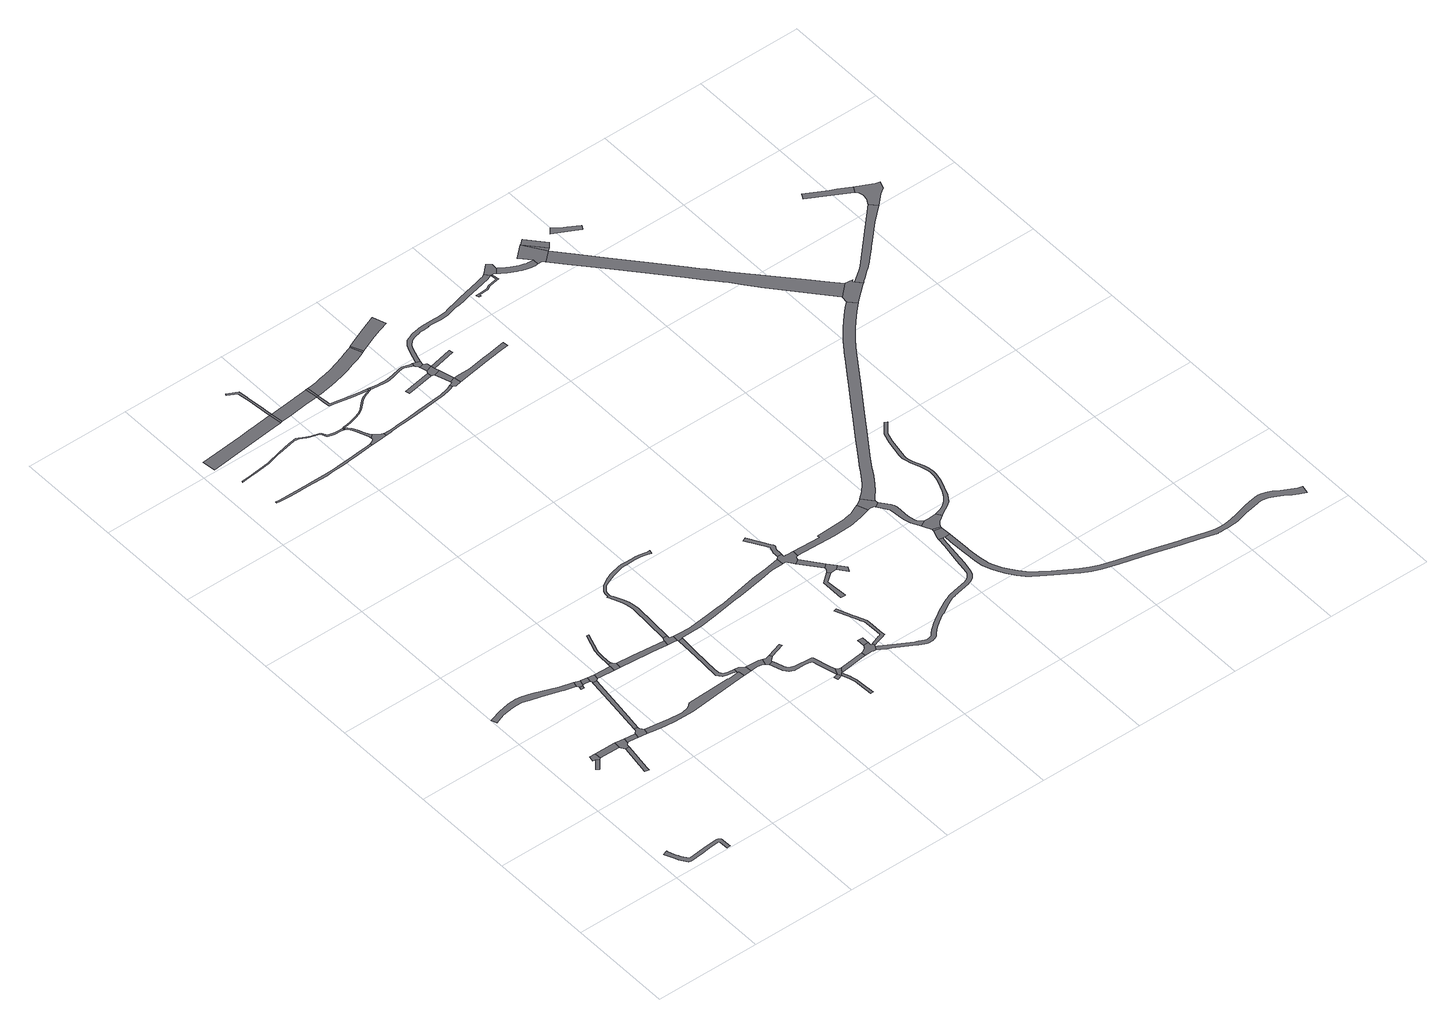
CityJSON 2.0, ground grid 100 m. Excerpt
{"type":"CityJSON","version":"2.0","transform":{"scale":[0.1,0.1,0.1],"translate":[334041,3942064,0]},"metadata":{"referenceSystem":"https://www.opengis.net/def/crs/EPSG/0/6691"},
"CityObjects":{
"road1":{"type":"Road","attributes":{"RoadStructureAttribute.sectionType":"1"},"geometry":[{"type":"MultiSurface","lod":"1","boundaries":[[[0,1,2,3,4,5,6,7,8,9,10,11,12,13,14,15,16,17,18,19,20,21,22,23,24,25,26,27,28,29,30,31,32,33,34,35,36,37,38]]]}]},
"road2":{"type":"Road","geometry":[{"type":"MultiSurface","lod":"1","boundaries":[[[39,40,41,42,43]]]}]},
"road3":{"type":"Road","geometry":[{"type":"MultiSurface","lod":"1","boundaries":[[[44,45,46,39,43,47]]]}]},
"road4":{"type":"Road","attributes":{"RoadStructureAttribute.sectionType":"1"},"geometry":[{"type":"MultiSurface","lod":"1","boundaries":[[[48,49,50,44,47]]]}]},
"road5":{"type":"Road","attributes":{"RoadStructureAttribute.sectionType":"1"},"geometry":[{"type":"MultiSurface","lod":"1","boundaries":[[[51,52,53,54,55,56]]]}]},
"road6":{"type":"Road","geometry":[{"type":"MultiSurface","lod":"1","boundaries":[[[49,48,56,55,57,58,59,60,61]]]}]},
"road7":{"type":"Road","geometry":[{"type":"MultiSurface","lod":"1","boundaries":[[[62,63,64,65,66,67,68,69,70,71,72,73,74,75,76,77,78,79,80,81,82,83,84,85,86,87]]]}]},
"road8":{"type":"Road","attributes":{"RoadStructureAttribute.sectionType":"1"},"geometry":[{"type":"MultiSurface","lod":"1","boundaries":[[[60,88,89,90,61]]]}]},
"road9":{"type":"Road","geometry":[{"type":"MultiSurface","lod":"1","boundaries":[[[91,92,93,94,95,90,89,96,97]]]}]},
"road10":{"type":"Road","attributes":{"RoadStructureAttribute.sectionType":"1"},"geometry":[{"type":"MultiSurface","lod":"1","boundaries":[[[93,98,99,100,101,102,103,94]]]}]},
"road11":{"type":"Road","geometry":[{"type":"MultiSurface","lod":"1","boundaries":[[[104,105,106,107,108]]]}]},
"road12":{"type":"Road","geometry":[{"type":"MultiSurface","lod":"1","boundaries":[[[74,73,109,104,108,110,111,112]]]}]},
"road13":{"type":"Road","attributes":{"function":"3","RoadStructureAttribute.sectionType":"1"},"geometry":[{"type":"MultiSurface","lod":"1","boundaries":[[[111,113,114,115,116,112]]]}]},
"road14":{"type":"Road","geometry":[{"type":"MultiSurface","lod":"1","boundaries":[[[100,117,118,119,115,114,120,101]]]}]},
"road15":{"type":"Road","attributes":{"function":"3","RoadStructureAttribute.sectionType":"1"},"geometry":[{"type":"MultiSurface","lod":"1","boundaries":[[[118,117,121,122,123]]]}]},
"road16":{"type":"Road","attributes":{"RoadStructureAttribute.sectionType":"1"},"geometry":[{"type":"MultiSurface","lod":"1","boundaries":[[[124,125,126,127,128,129,130,131,132,133,134,135,136,137,138,139,91,97]]]}]},
"road17":{"type":"Road","geometry":[{"type":"MultiSurface","lod":"1","boundaries":[[[123,122,140,141,142,143,144]]]}]},
"road18":{"type":"Road","attributes":{"RoadStructureAttribute.sectionType":"1"},"geometry":[{"type":"MultiSurface","lod":"1","boundaries":[[[143,145,146,147,148,149,150,151,152,153,154,155,156,157,158,159,160,161,144]]]}]},
"road19":{"type":"Road","attributes":{"function":"3","RoadStructureAttribute.sectionType":"1"},"geometry":[{"type":"MultiSurface","lod":"1","boundaries":[[[162,163,141,140,164,165,166]]]}]},
"road20":{"type":"Road","attributes":{"function":"2","RoadStructureAttribute.sectionType":"1"},"geometry":[{"type":"MultiSurface","lod":"1","boundaries":[[[167,168,169,170,171,172,173,174,175,176]]]}]},
"road21":{"type":"Road","geometry":[{"type":"MultiSurface","lod":"1","boundaries":[[[177,178,179,180,181,182,162,166]]]}]},
"road22":{"type":"Road","attributes":{"RoadStructureAttribute.sectionType":"1"},"geometry":[{"type":"MultiSurface","lod":"1","boundaries":[[[183,184,185,186,187,188,189,190,191,192,193,194,195,196,197,198,199,200,201,202,203,204,205,206,207]]]}]},
"road23":{"type":"Road","geometry":[{"type":"MultiSurface","lod":"1","boundaries":[[[194,130,129,208,209,210,211,212,195]]]}]},
"road24":{"type":"Road","attributes":{"RoadStructureAttribute.sectionType":"1"},"geometry":[{"type":"MultiSurface","lod":"1","boundaries":[[[213,214,215,216,217,218,219,220,221,222,223,224,225,226,227,228,229,230,231,232,233,234,235,236,237]]]}]},
"road25":{"type":"Road","attributes":{"RoadStructureAttribute.sectionType":"1"},"geometry":[{"type":"MultiSurface","lod":"1","boundaries":[[[238,239,240,241,242,243,244,245,246,247,248,249,250,251,252,253,254,255,256,257,258,259,260,261,262,263,264,265,266,267,268,269,270,271,272,273,274,275,276,277,278,279,280,281,282,283,284,285,286,287,288,289,290,291,292,293,294,295,296,297]]]}]},
"road26":{"type":"Road","attributes":{"RoadStructureAttribute.sectionType":"1"},"geometry":[{"type":"MultiSurface","lod":"1","boundaries":[[[298,299,209,208,300,301,302,303,304]]]}]},
"road27":{"type":"Road","geometry":[{"type":"MultiSurface","lod":"1","boundaries":[[[305,306,307,308,304,303,309,310,311]]]}]},
"road28":{"type":"Road","attributes":{"RoadStructureAttribute.sectionType":"1"},"geometry":[{"type":"MultiSurface","lod":"1","boundaries":[[[312,313,314,315,316,317,318,319,320,311,310,321,322,323,324,325,326,327,328,329,330]]]}]},
"road29":{"type":"Road","attributes":{"RoadStructureAttribute.sectionType":"1"},"geometry":[{"type":"MultiSurface","lod":"1","boundaries":[[[331,332,333,334,335,336,337,338,339,340,341,342,343,344,345,346,347,348,349,350,351,352,353,354,355,356,357,358,359,360,361,362,363,364,365,366,367,368,369,370,371,372,373,374,375,376,377,378,379,380,381,382,383,384,385,386,387,388,389,390,182,181]]]}]},
"road30":{"type":"Road","geometry":[{"type":"MultiSurface","lod":"1","boundaries":[[[167,176,391,392]]]}]},
"road31":{"type":"Road","attributes":{"RoadStructureAttribute.sectionType":"1"},"geometry":[{"type":"MultiSurface","lod":"1","boundaries":[[[393,394,395,396,397,398,399,400,401,402,403,404,405,406,167,392]]]}]},
"road32":{"type":"Road","attributes":{"RoadStructureAttribute.sectionType":"1"},"geometry":[{"type":"MultiSurface","lod":"1","boundaries":[[[407,408,307,306]]]}]},
"road33":{"type":"Road","geometry":[{"type":"MultiSurface","lod":"1","boundaries":[[[409,410,411,329]]]}]},
"road34":{"type":"Road","attributes":{"RoadStructureAttribute.sectionType":"1"},"geometry":[{"type":"MultiSurface","lod":"1","boundaries":[[[411,412,413,414,415,416,417,418,419,420,421,422,423,424]]]}]},
"road35":{"type":"Road","geometry":[{"type":"MultiSurface","lod":"1","boundaries":[[[329,411,424,425,426,427,428,330]]]}]},
"road36":{"type":"Road","attributes":{"function":"2","RoadStructureAttribute.sectionType":"1"},"geometry":[{"type":"MultiSurface","lod":"1","boundaries":[[[391,429,430,431,432,433,434,435,436,392]]]}]},
"road37":{"type":"Road","geometry":[{"type":"MultiSurface","lod":"1","boundaries":[[[437,438,268,267,439]]]}]},
"road38":{"type":"Road","attributes":{"RoadStructureAttribute.sectionType":"1"},"geometry":[{"type":"MultiSurface","lod":"1","boundaries":[[[424,440,441,442,425]]]}]},
"road39":{"type":"Road","attributes":{"RoadStructureAttribute.sectionType":"1"},"geometry":[{"type":"MultiSurface","lod":"1","boundaries":[[[439,443,444,445,446,447,448,449,450,451,452,453,454,455,456,457,458,459,460,461,437]]]}]},
"road40":{"type":"Road","geometry":[{"type":"MultiSurface","lod":"1","boundaries":[[[236,462,463,464,465,466,467,468,469,470,471,472,452,451,473,474,475,476,477,478,237]]]}]},
"road41":{"type":"Road","attributes":{"function":"3","RoadStructureAttribute.sectionType":"1"},"geometry":[{"type":"MultiSurface","lod":"1","boundaries":[[[479,480,481,482,483,484,485,486,487,488,489,490,491,492,493,494,495,496,497,498,499,179,178,183,207]]]}]},
"road42":{"type":"Road","geometry":[{"type":"MultiSurface","lod":"1","boundaries":[[[432,500,501,433]]]}]},
"road43":{"type":"Road","geometry":[{"type":"MultiSurface","lod":"1","boundaries":[[[502,503,504,505,506,442,441,507,508,509,510,511,512,513,514,515,516,517,518]]]}]},
"road44":{"type":"Road","attributes":{"RoadStructureAttribute.sectionType":"1"},"geometry":[{"type":"MultiSurface","lod":"1","boundaries":[[[519,520,521,522,523,524,525,526,527,528,529,530,531,532,533,534,535,536,537,538,539,540,541,542,543,544,545,546,438,437]]]}]},
"road45":{"type":"Road","geometry":[{"type":"MultiSurface","lod":"1","boundaries":[[[517,547,548,549,550,518]]]}]},
"road46":{"type":"Road","attributes":{"RoadStructureAttribute.sectionType":"1"},"geometry":[{"type":"MultiSurface","lod":"1","boundaries":[[[551,552,553,554,555,556,557,500,432,558,559,560,561,562,563,533]]]}]},
"road47":{"type":"Road","attributes":{"RoadStructureAttribute.sectionType":"1"},"geometry":[{"type":"MultiSurface","lod":"1","boundaries":[[[513,564,565,566,567,568,569,570,571,572,573,574,575,576,577,578,579,580,581,582,583,584,585,586,514]]]}]},
"road48":{"type":"Road","geometry":[{"type":"MultiSurface","lod":"1","boundaries":[[[551,533,532,587,588]]]}]},
"road49":{"type":"Road","attributes":{"RoadStructureAttribute.sectionType":"1"},"geometry":[{"type":"MultiSurface","lod":"1","boundaries":[[[589,590,591,592,593,594,595,596,597,598,599,600,601,602,603,466,465,604,605,606,607,608,609,610,611,612,613,614,615,616,617,618,619]]]}]},
"road50":{"type":"Road","attributes":{"function":"2","RoadStructureAttribute.sectionType":"1"},"geometry":[{"type":"MultiSurface","lod":"1","boundaries":[[[620,621,622,623,624,625,626,627,628,629,630,501,500,631,632,633,634,635,636,637,638,639,640,641]]]}]},
"road51":{"type":"Road","attributes":{"RoadStructureAttribute.sectionType":"1"},"geometry":[{"type":"MultiSurface","lod":"1","boundaries":[[[642,643,644,645,646,647,648,649]]]}]},
"road52":{"type":"Road","attributes":{"RoadStructureAttribute.sectionType":"1"},"geometry":[{"type":"MultiSurface","lod":"1","boundaries":[[[650,651,652,653,654,655,656,657,658,659,660,661,662,663,588,587,664,665,666,667,668,669,670,671,672,673,674,675,676,677]]]}]},
"road53":{"type":"Road","geometry":[{"type":"MultiSurface","lod":"1","boundaries":[[[678,679,680,681,682,683,490,489,684,685,686,687,688,689,690,691,692]]]}]},
"road54":{"type":"Road","attributes":{"RoadStructureAttribute.sectionType":"1"},"geometry":[{"type":"MultiSurface","lod":"1","boundaries":[[[693,694,695,696,697,698,699,700,701,702,703,704,705,706,707,708,683,682]]]}]},
"road55":{"type":"Road","attributes":{"RoadStructureAttribute.sectionType":"1"},"geometry":[{"type":"MultiSurface","lod":"1","boundaries":[[[709,710,711,712]]]}]},
"road56":{"type":"Road","attributes":{"RoadStructureAttribute.sectionType":"1"},"geometry":[{"type":"MultiSurface","lod":"1","boundaries":[[[688,687,713,714,715]]]}]},
"road57":{"type":"Road","geometry":[{"type":"MultiSurface","lod":"1","boundaries":[[[620,641,716,717,718]]]}]},
"road58":{"type":"Road","geometry":[{"type":"MultiSurface","lod":"1","boundaries":[[[714,719,720,642,649,721,722,715]]]}]},
"road59":{"type":"Road","geometry":[{"type":"MultiSurface","lod":"1","boundaries":[[[723,724,722,721]]]}]},
"road60":{"type":"Road","attributes":{"RoadStructureAttribute.sectionType":"1"},"geometry":[{"type":"MultiSurface","lod":"1","boundaries":[[[725,726,727,728,729,730,731,732,733,734,735,736,737,738,739,740,741,742,743,744,745,746,747,748,749,750,751,752,753,754,755,756,757,758,759,760,761,762,763,764,765,766,767,768,769,770,771,772,773,774,775,776,777,778,779,780,781,782,783,784,785,786,787,788,789,790,791,792,793,794,795,796,797,511,510,798,799,800,801,802,803,804,805,806,807,808,809,810,811,812,813,814,815,816,817,818,819,820,821,822,823,824,825,826,827,828,829,830,831,832,833,834,835,836,837,838,839,840,841,842,843,844,845,846,847,848,849,850,851,852,853,854,855,856,857,858,859,860,861,862,863,864,865,866,867,868,869]]]}]},
"road61":{"type":"Road","geometry":[{"type":"MultiSurface","lod":"1","boundaries":[[[870,589,619,871,872,873,874]]]}]},
"road62":{"type":"Road","geometry":[{"type":"MultiSurface","lod":"1","boundaries":[[[875,876,877,878,879,880,881,882,883,884,885,650,677]]]}]},
"road63":{"type":"Road","geometry":[{"type":"MultiSurface","lod":"1","boundaries":[[[886,709,712,887,888,889,890]]]}]},
"road64":{"type":"Road","attributes":{"RoadStructureAttribute.sectionType":"1"},"geometry":[{"type":"MultiSurface","lod":"1","boundaries":[[[873,891,892,888,887,893,874]]]}]},
"road65":{"type":"Road","attributes":{"RoadStructureAttribute.sectionType":"1"},"geometry":[{"type":"MultiSurface","lod":"1","boundaries":[[[894,895,896,879,878,897,898,886,890]]]}]},
"road66":{"type":"Road","attributes":{"function":"2","RoadStructureAttribute.sectionType":"1"},"geometry":[{"type":"MultiSurface","lod":"1","boundaries":[[[717,899,900,901,902,903,904,905,906,907,908,718]]]}]},
"road67":{"type":"Road","attributes":{"RoadStructureAttribute.sectionType":"1"},"geometry":[{"type":"MultiSurface","lod":"1","boundaries":[[[889,909,910,890]]]}]},
"road68":{"type":"Road","attributes":{"function":"3","RoadStructureAttribute.sectionType":"1"},"geometry":[{"type":"MultiSurface","lod":"1","boundaries":[[[691,911,912,913,914,915,916,917,918,919,920,921,922,923,924,925,692]]]}]},
"road69":{"type":"Road","attributes":{"RoadStructureAttribute.sectionType":"1"},"geometry":[{"type":"MultiSurface","lod":"1","boundaries":[[[926,927,928,929,930,931,932,933,934,873,872]]]}]},
"road70":{"type":"Road","attributes":{"RoadStructureAttribute.sectionType":"1"},"geometry":[{"type":"MultiSurface","lod":"1","boundaries":[[[935,936,937,938,939,940,941,942,943,944,945,946,947,948,949,950,951,952,953,954,955,956,957,958,959,960,961,962,963,964,965,966,967,968,969,970,971,884,883,972,973,974,975,976,977,978,979,980,981,982,983,984,985,986,987,988,989,990,991,992,993,994,995,996,997,998,999,1000,1001,1002,1003,1004,1005,1006,1007,1008,1009,1010,1011,1012,1013,1014,1015,1016,1017]]]}]},
"road71":{"type":"Road","geometry":[{"type":"MultiSurface","lod":"1","boundaries":[[[1018,1019,1020,1021,918,917,1022,1023,1024,1025,1026]]]}]},
"road72":{"type":"Road","geometry":[{"type":"MultiSurface","lod":"1","boundaries":[[[1027,1028,1029,1030,725,869,1031,1032,1033]]]}]},
"road73":{"type":"Road","attributes":{"RoadStructureAttribute.sectionType":"1"},"geometry":[{"type":"MultiSurface","lod":"1","boundaries":[[[1025,1034,1035,1036,1037,1038,1039,1040,1041,1042,1043,1044,1045,1026]]]}]},
"road74":{"type":"Road","attributes":{"RoadStructureAttribute.sectionType":"1"},"geometry":[{"type":"MultiSurface","lod":"1","boundaries":[[[1046,1028,1027,1047,1048]]]}]},
"road75":{"type":"Road","geometry":[{"type":"MultiSurface","lod":"1","boundaries":[[[1047,1049,1050,1051,1052,1053,1054,1055,1056,1038,1037,1057,1048]]]}]},
"road76":{"type":"Road","attributes":{"RoadStructureAttribute.sectionType":"1"},"geometry":[{"type":"MultiSurface","lod":"1","boundaries":[[[1058,1059,1060,1061,1062,1063,1064,1065,1066,1067,1068,1069,1070,1071,1072,1073,1074,1075,1076,1077,1078,1079,1080,1081,1082,1083,1084,1085]]]}]},
"road77":{"type":"Road","attributes":{"RoadStructureAttribute.sectionType":"1"},"geometry":[{"type":"MultiSurface","lod":"1","boundaries":[[[1054,1086,1087,1088,1089,1090,1091,1092,1093,1094,1095,1096,1097,1098,1099,1100,1101,1102,1103,1104,1105,1106,1107,1108,1109,1110,1111,1112,1113,1114,1115,1116,1117,1118,1119,1120,1055]]]}]},
"road78":{"type":"Road","geometry":[{"type":"MultiSurface","lod":"1","boundaries":[[[1016,1066,1065,1121,1122,1123,1124,1125,1126,1127,1128,1129,1130,1131,1017]]]}]},
"road79":{"type":"Road","attributes":{"RoadStructureAttribute.sectionType":"1"},"geometry":[{"type":"MultiSurface","lod":"1","boundaries":[[[1132,1133,1134,1135,1136,1137,1138,1139,1140,1141,1142,1143,1144,1145,1146,1147,1148,1149,1150,1151,1152,1153,1154,1155,1156,1157,1158,1159,1160,1161,1162,1163,1164,1165,1124,1123,1166,1167,1168,1169,1170,1171,1172,1173,1174,1175,1176,1177,1178,1179,1180,1181,1182,1183,1184,1185,1186,1187,1188,1189,1190,1191,1192,1193,1194,1195,1196,1197,1198,1199,1200,1201]]]}]},
"road80":{"type":"Road","geometry":[{"type":"MultiSurface","lod":"1","boundaries":[[[1200,1202,1203,1204,1205,1206,1207,1201]]]}]},
"road81":{"type":"Road","attributes":{"function":"3","RoadStructureAttribute.sectionType":"1"},"geometry":[{"type":"MultiSurface","lod":"1","boundaries":[[[1208,1209,1210,1211,1212,1213,1214,1215,1216,1217,1218,1219,1220,1221,1222,1223,1224,1225,1019,1018,1226,1227,1228,1229,1230,1231,1232,1233,1234,1235,1236,1237,1238,1239,1240,1241,1242,1243,1244,1245]]]}]},
"road82":{"type":"Road","geometry":[{"type":"MultiSurface","lod":"1","boundaries":[[[1246,1205,1204,1247,1248]]]}]},
"road83":{"type":"Road","geometry":[{"type":"MultiSurface","lod":"1","boundaries":[[[1249,1250,1251,1252,1253,1254,1255,1256,1246,1248]]]}]},
"road84":{"type":"Road","attributes":{"RoadStructureAttribute.sectionType":"1"},"geometry":[{"type":"MultiSurface","lod":"1","boundaries":[[[1032,1257,1258,1259,1260,1261,1262,1263,1264,1265,1266,1267,1268,1269,1270,1271,1272,1273,1274,1275,1276,1277,1278,1279,1280,1281,1282,1283,1284,1285,1286,1287,1288,1289,1290,1291,1292,1293,1294,1295,1296,1297,1298,1299,1300,1301,1302,1303,1304,1305,1306,1307,1308,1309,1310,1311,1312,1313,1314,1315,1316,1317,1318,1319,1320,1321,1322,1323,1324,1325,1326,1327,1328,1329,1330,1331,1332,1333,1334,1335,1336,1337,1338,1339,1340,1341,1342,1343,1344,1345,1346,1347,1033]]]}]},
"road85":{"type":"Road","attributes":{"RoadStructureAttribute.sectionType":"1"},"geometry":[{"type":"MultiSurface","lod":"1","boundaries":[[[1348,1349,1350,1351,1352,1353,1354,1355,1356]]]}]},
"road86":{"type":"Road","attributes":{"function":"3","RoadStructureAttribute.sectionType":"7"},"geometry":[{"type":"MultiSurface","lod":"1","boundaries":[[[1357,1358,1359,1360,1361,1362,1363,1364,1365,1366,1367,1368,1369,1370,1371,1372,1373,1374,1375,1376,1377,1378,1379,1380,1381,1382,1383,1384,1385,1386,1387,1388,1389,1390,1391,1392,1393,1394,1395,1396,1397,1398,1399,1400,1204,1203]]]}]},
"road87":{"type":"Road","geometry":[{"type":"MultiSurface","lod":"1","boundaries":[[[1244,1401,1402,1403,1404,1405,1406,1407,1383,1382,1245]]]}]},
"road88":{"type":"Road","attributes":{"RoadStructureAttribute.sectionType":"1"},"geometry":[{"type":"MultiSurface","lod":"1","boundaries":[[[1408,1409,1410,1405,1404,1411,1412,1413,1414,1415,1416,1417,1418,1419,1420,1421,1422,1423,1424,1425,1426]]]}]},
"road89":{"type":"Road","attributes":{"RoadStructureAttribute.sectionType":"1"},"geometry":[{"type":"MultiSurface","lod":"1","boundaries":[[[1427,1428,1429,1430,1431,1432,1433,1434]]]}]},
"road90":{"type":"Road","geometry":[{"type":"MultiSurface","lod":"1","boundaries":[[[1425,1435,1436,1437,1438,1439,1434,1433,1440,1441,1442,1426]]]}]}
},
"vertices":[
[99,268,0],[114,230,0],[135,180,0],[136,179,0],[148,151,0],[159,131,0],[181,99,0],[196,82,0],[221,75,0],[351,89,0],[427,97,0],[530,107,0],[533,106,0],[534,105,0],[534,97,0],[536,10,0],[570,10,0],[569,99,0],[569,109,0],[566,121,0],[562,128,0],[555,134,0],[548,139,0],[547,139,0],[535,142,0],[492,139,0],[423,131,0],[239,112,0],[232,114,0],[224,118,0],[216,126,0],[212,132,0],[187,172,0],[176,193,0],[167,212,0],[149,256,0],[138,284,0],[136,291,0],[96,276,0],
[367,1474,0],[297,1387,0],[321,1368,0],[354,1405,0],[393,1451,0],
[410,1529,0],[352,1530,0],[340,1480,0],[409,1469,0],
[605,1465,0],[612,1526,0],[608,1527,0],
[587,1117,0],[600,1113,0],[625,1106,0],[630,1143,0],[670,1415,0],[635,1420,0],
[673,1437,0],[675,1449,0],[692,1459,0],[693,1470,0],[699,1516,0],
[26,2309,0],[49,2318,0],[123,2344,0],[233,2364,0],[276,2366,0],[333,2361,0],[395,2343,0],[486,2318,0],[636,2273,0],[648,2270,0],[685,2257,0],[785,2231,0],[798,2278,0],[681,2310,0],[460,2390,0],[417,2405,0],[392,2411,0],[374,2416,0],[342,2421,0],[311,2423,0],[276,2423,0],[234,2418,0],[178,2409,0],[124,2396,0],[19,2365,0],[9,2361,0],
[711,1467,0],[797,1458,0],[803,1504,0],
[894,1497,0],[870,1530,0],[866,1549,0],[835,1553,0],[832,1533,0],[873,1449,0],[885,1447,0],
[889,1696,0],[914,1870,0],[957,2175,0],[917,2178,0],[915,2156,0],[877,1874,0],
[802,2206,0],[796,2182,0],[795,2179,0],[826,2174,0],[831,2200,0],
[800,2218,0],[831,2201,0],[840,2213,0],[853,2262,0],
[864,2213,0],[913,2204,0],[920,2252,0],[858,2261,0],
[975,2193,0],[983,2243,0],[963,2246,0],[918,2190,0],
[1010,2190,0],[1141,2180,0],[1145,2233,0],
[933,1438,0],[1050,1418,0],[1144,1408,0],[1330,1408,0],[1802,1459,0],[1911,1470,0],[1905,1528,0],[1800,1517,0],[1783,1524,0],[1367,1504,0],[1347,1488,0],[1321,1467,0],[1261,1454,0],[1117,1466,0],[1105,1468,0],[980,1485,0],
[1201,2175,0],[1205,2230,0],[1180,2257,0],[1177,2262,0],[1147,2263,0],
[1175,2266,0],[1174,2272,0],[1172,2280,0],[1170,2288,0],[1170,2303,0],[1174,2379,0],[1175,2393,0],[1177,2409,0],[1180,2428,0],[1184,2448,0],[1243,2627,0],[1224,2633,0],[1164,2453,0],[1160,2432,0],[1157,2412,0],[1155,2395,0],[1154,2380,0],
[1668,2187,0],[1369,2220,0],[1472,2154,0],[1514,2151,0],[1664,2137,0],
[875,6226,0],[665,6202,0],[657,6202,0],[538,6188,0],[115,6147,0],[130,6019,0],[478,6060,0],[679,6083,0],[759,6092,0],[888,6107,0],
[1721,2132,0],[1754,2129,0],[1760,2186,0],[1724,2191,0],[1725,2218,0],[1687,2220,0],
[1761,2117,0],[1754,1963,0],[1747,1785,0],[1745,1740,0],[1739,1643,0],[1738,1631,0],[1737,1618,0],[1752,1592,0],[1774,1573,0],[1812,1558,0],[1858,1550,0],[1892,1539,0],[1895,1578,0],[1844,1583,0],[1843,1583,0],[1814,1590,0],[1795,1598,0],[1786,1609,0],[1785,1610,0],[1775,1626,0],[1775,1678,0],[1781,1782,0],[1791,1956,0],[1793,1976,0],[1801,2115,0],
[1991,1478,0],[1985,1536,0],[1958,1557,0],[1939,1569,0],[1916,1576,0],
[1261,5456,0],[1176,5448,0],[1098,5440,0],[946,5424,0],[883,5420,0],[801,5416,0],[739,5415,0],[656,5416,0],[604,5416,0],[563,5414,0],[309,5418,0],[277,5423,0],[275,5410,0],[305,5401,0],[404,5398,0],[501,5397,0],[589,5397,0],[787,5395,0],[857,5398,0],[937,5402,0],[995,5407,0],[1052,5414,0],[1095,5419,0],[1293,5438,0],[1291,5459,0],
[216,5766,0],[324,5778,0],[369,5782,0],[413,5786,0],[515,5800,0],[641,5833,0],[662,5839,0],[790,5864,0],[838,5873,0],[851,5875,0],[863,5873,0],[886,5866,0],[941,5839,0],[959,5830,0],[983,5822,0],[1047,5803,0],[1050,5801,0],[1052,5800,0],[1056,5793,0],[1075,5749,0],[1079,5746,0],[1084,5743,0],[1097,5737,0],[1110,5731,0],[1127,5728,0],[1140,5725,0],[1157,5724,0],[1195,5722,0],[1219,5721,0],[1231,5719,0],[1236,5739,0],[1221,5739,0],[1196,5740,0],[1158,5742,0],[1142,5743,0],[1130,5745,0],[1116,5749,0],[1104,5754,0],[1093,5759,0],[1089,5761,0],[1085,5764,0],[1064,5800,0],[1059,5806,0],[1056,5810,0],[1052,5812,0],[986,5832,0],[963,5839,0],[945,5848,0],[891,5878,0],[866,5886,0],[851,5888,0],[836,5886,0],[787,5876,0],[661,5849,0],[660,5849,0],[513,5809,0],[412,5796,0],[368,5792,0],[323,5788,0],[215,5777,0],
[2114,1528,0],[2038,1537,0],[2055,1485,0],[2065,1483,0],[2100,1478,0],[2128,1463,0],[2142,1521,0],
[2190,1464,0],[2226,1498,0],[2218,1521,0],[2177,1513,0],[2142,1449,0],[2150,1440,0],[2193,1454,0],
[2524,1084,0],[2513,1117,0],[2473,1274,0],[2462,1284,0],[2302,1294,0],[2269,1305,0],[2247,1320,0],[2227,1350,0],[2204,1421,0],[2193,1319,0],[2224,1279,0],[2266,1260,0],[2374,1257,0],[2405,1252,0],[2423,1249,0],[2438,1242,0],[2452,1188,0],[2500,1007,0],[2527,1070,0],
[1749,2617,0],[1746,2668,0],[1736,2721,0],[1720,2764,0],[1678,2849,0],[1670,2867,0],[1667,2877,0],[1666,2889,0],[1666,2902,0],[1669,2916,0],[1676,2931,0],[1684,2945,0],[1692,2955,0],[1701,2965,0],[1713,2976,0],[1730,2988,0],[1749,2997,0],[1772,3008,0],[1833,3030,0],[1889,3048,0],[1915,3055,0],[1940,3060,0],[1967,3063,0],[1997,3065,0],[2082,3068,0],[2104,3067,0],[2144,3063,0],[2191,3053,0],[2222,3045,0],[2235,3036,0],[2245,3074,0],[2223,3070,0],[2197,3077,0],[2148,3087,0],[2106,3092,0],[2081,3093,0],[1996,3095,0],[1964,3093,0],[1935,3090,0],[1908,3084,0],[1880,3077,0],[1823,3059,0],[1763,3033,0],[1700,2992,0],[1687,2979,0],[1677,2968,0],[1667,2956,0],[1658,2940,0],[1650,2922,0],[1646,2904,0],[1646,2888,0],[1647,2875,0],[1637,2874,0],[1638,2871,0],[1642,2856,0],[1688,2741,0],[1699,2711,0],[1707,2676,0],[1708,2668,0],[1712,2627,0],
[907,6109,0],[893,6228,0],
[887,6303,0],[882,6348,0],[870,6448,0],[867,6491,0],[866,6505,0],[858,6593,0],[757,6645,0],[749,6630,0],[838,6583,0],[839,6576,0],[850,6488,0],[851,6478,0],[860,6382,0],[869,6286,0],
[2370,1547,0],[2362,1571,0],
[2457,992,0],[2469,953,0],[2522,972,0],
[2540,918,0],[2548,896,0],[2553,877,0],[2558,848,0],[2561,820,0],[2569,660,0],[2594,661,0],[2586,822,0],[2583,851,0],[2578,882,0],[2572,903,0],[2564,926,0],[2540,995,0],
[2572,1041,0],[2558,1044,0],[2545,1048,0],[2535,1056,0],
[993,6119,0],[1196,6141,0],[1272,6150,0],[1301,6154,0],[1287,6273,0],[1258,6269,0],[1161,6258,0],[1153,6257,0],
[1245,5733,0],[1240,5742,0],[1238,5716,0],
[2771,1026,0],[2816,1031,0],[2811,1072,0],
[1243,5713,0],[1256,5706,0],[1270,5683,0],[1279,5669,0],[1292,5643,0],[1314,5587,0],[1334,5534,0],[1338,5520,0],[1341,5510,0],[1371,5536,0],[1364,5544,0],[1356,5555,0],[1348,5570,0],[1335,5595,0],[1312,5652,0],[1298,5680,0],[1289,5695,0],[1267,5720,0],[1252,5729,0],
[1307,5439,0],[1319,5440,0],[1389,5446,0],[1452,5452,0],[1449,5484,0],[1433,5488,0],[1419,5495,0],[1416,5497,0],[1406,5503,0],[1391,5516,0],[1373,5532,0],[1342,5502,0],[1341,5492,0],[1338,5487,0],[1333,5480,0],[1325,5473,0],[1314,5468,0],
[1802,2125,0],[2008,2131,0],[2180,2154,0],[2328,2178,0],[2420,2194,0],[2476,2203,0],[2605,2223,0],[2734,2249,0],[2859,2271,0],[2951,2274,0],[2977,2275,0],[2974,2340,0],[2833,2318,0],[2813,2315,0],[2681,2296,0],[2323,2226,0],[2256,2216,0],[2139,2201,0],[1923,2177,0],[1819,2180,0],[1808,2181,0],
[1322,6156,0],[1308,6275,0],
[2874,1118,0],[2872,1114,0],[2861,1095,0],[2845,1085,0],[2832,1080,0],[2840,1034,0],[2883,1033,0],[2901,1029,0],[2920,1025,0],[2942,1062,0],[2942,1067,0],[2951,1074,0],[2942,1097,0],[2934,1094,0],[2928,1104,0],[2928,1131,0],[2878,1130,0],
[1249,5735,0],[1257,5738,0],[1269,5739,0],[1325,5747,0],[1394,5767,0],[1443,5786,0],[1463,5796,0],[1472,5802,0],[1486,5811,0],[1543,5864,0],[1572,5889,0],[1587,5899,0],[1604,5909,0],[1677,5937,0],[1673,5946,0],[1600,5918,0],[1582,5908,0],[1566,5897,0],[1537,5871,0],[1480,5819,0],[1459,5806,0],[1458,5805,0],[1439,5795,0],[1391,5777,0],[1322,5757,0],[1268,5749,0],[1255,5747,0],[1244,5744,0],
[2927,1161,0],[2927,1202,0],[2896,1203,0],[2879,1203,0],
[1676,5966,0],[1623,5974,0],[1511,5993,0],[1414,6010,0],[1332,6027,0],[1330,6054,0],[1326,6101,0],[1306,6099,0],[1310,6052,0],[1313,6010,0],[1411,5991,0],[1508,5974,0],[1619,5954,0],
[2963,1078,0],[2984,1085,0],[3011,1094,0],[3034,1102,0],[3037,1102,0],[3045,1105,0],[3088,1120,0],[3087,1149,0],[3085,1266,0],[3083,1335,0],[3041,1439,0],[3038,1444,0],[2976,1598,0],[2950,1590,0],[3038,1380,0],[3040,1375,0],[3057,1333,0],[3061,1247,0],[3065,1144,0],[3037,1133,0],[3035,1133,0],[3020,1127,0],[2967,1107,0],
[1693,5943,0],[1696,5963,0],
[2217,5576,0],[2182,5561,0],[2156,5552,0],[2139,5548,0],[2118,5544,0],[2089,5540,0],[1836,5514,0],[1725,5502,0],[1584,5486,0],[1555,5484,0],[1542,5483,0],[1539,5483,0],[1512,5482,0],[1480,5482,0],[1465,5483,0],[1513,5459,0],[1516,5459,0],[1532,5460,0],[1572,5464,0],[1642,5472,0],[1767,5483,0],[1904,5497,0],[2031,5511,0],[2086,5517,0],[2090,5518,0],[2113,5521,0],[2139,5526,0],[2151,5529,0],[2170,5533,0],[2181,5536,0],[2228,5551,0],
[1872,6430,0],[1863,6426,0],[1791,6396,0],[1741,6377,0],[1670,6354,0],[1664,6352,0],[1587,6329,0],[1520,6312,0],[1461,6299,0],[1407,6289,0],[1338,6279,0],[1354,6160,0],[1426,6171,0],[1484,6181,0],[1547,6195,0],[1619,6213,0],[1700,6237,0],[1714,6242,0],[1781,6264,0],[1835,6284,0],[1907,6314,0],[1919,6319,0],
[3185,1974,0],[3088,1892,0],[3091,1678,0],[3091,1672,0],[3133,1673,0],[3133,1675,0],[3121,1880,0],[3207,1949,0],
[2144,5963,0],[2127,5967,0],[2059,5986,0],[2046,5987,0],[2029,5985,0],[2001,5978,0],[1952,5965,0],[1933,5960,0],[1877,5950,0],[1853,5948,0],[1815,5950,0],[1770,5954,0],[1769,5954,0],[1709,5961,0],[1707,5941,0],[1768,5934,0],[1770,5934,0],[1814,5930,0],[1853,5928,0],[1879,5930,0],[1937,5940,0],[1957,5946,0],[2005,5959,0],[2032,5965,0],[2051,5966,0],[2061,5964,0],[2120,5943,0],[2136,5934,0],
[3085,2335,0],[3051,2336,0],[3049,2336,0],[3039,2337,0],[3039,2366,0],[3000,2367,0],[3009,2277,0],[3048,2223,0],[3050,2220,0],[3058,2208,0],[3098,2237,0],[3100,2252,0],[3111,2266,0],[3127,2271,0],[3130,2333,0],
[3039,2385,0],[3040,2390,0],[3040,2394,0],[3040,2436,0],[3050,2456,0],[3053,2460,0],[3059,2473,0],[3055,2492,0],[3053,2496,0],[3051,2500,0],[2933,2702,0],[2900,2684,0],[3018,2487,0],[2996,2417,0],[2997,2403,0],[2999,2377,0],
[2167,5795,0],[1900,5748,0],[1907,5710,0],[2170,5757,0],
[3077,2182,0],[3206,2025,0],[3243,2055,0],
[1925,6322,0],[1932,6325,0],[1884,6436,0],
[3207,2007,0],[3197,1984,0],[3265,1950,0],[3302,1980,0],
[3335,1866,0],[3356,1912,0],
[4125,1697,0],[4125,1695,0],[4115,1609,0],[4082,1412,0],[4056,1262,0],[4053,1252,0],[4048,1242,0],[4043,1233,0],[4037,1224,0],[4030,1216,0],[4022,1208,0],[4013,1201,0],[4004,1195,0],[3995,1191,0],[3985,1187,0],[3974,1184,0],[3847,1156,0],[3829,1152,0],[3812,1148,0],[3795,1144,0],[3778,1138,0],[3761,1133,0],[3744,1126,0],[3728,1119,0],[3711,1111,0],[3695,1103,0],[3593,1045,0],[3578,1036,0],[3557,1024,0],[3537,1011,0],[3517,998,0],[3498,984,0],[3479,970,0],[3460,956,0],[3441,941,0],[3434,935,0],[3427,929,0],[3420,923,0],[3417,920,0],[3413,917,0],[3407,910,0],[3400,904,0],[3393,897,0],[3387,891,0],[3383,887,0],[3381,884,0],[3374,878,0],[3368,871,0],[3362,867,0],[3355,864,0],[3347,861,0],[3340,860,0],[3332,858,0],[3324,858,0],[3317,859,0],[3309,860,0],[3302,862,0],[3295,865,0],[3288,868,0],[3282,871,0],[3277,874,0],[3271,876,0],[3265,879,0],[3260,882,0],[3254,885,0],[3248,887,0],[3243,890,0],[3237,893,0],[3231,895,0],[3226,898,0],[3035,1011,0],[3033,1012,0],[2966,1049,0],[2950,1009,0],[3000,978,0],[3033,965,0],[3035,965,0],[3215,859,0],[3220,856,0],[3226,854,0],[3231,851,0],[3237,849,0],[3242,846,0],[3248,843,0],[3253,841,0],[3258,838,0],[3264,835,0],[3270,832,0],[3279,828,0],[3290,824,0],[3301,821,0],[3312,819,0],[3324,818,0],[3336,819,0],[3347,820,0],[3358,823,0],[3369,827,0],[3380,831,0],[3394,839,0],[3404,850,0],[3410,857,0],[3416,863,0],[3422,869,0],[3428,875,0],[3434,881,0],[3440,887,0],[3447,893,0],[3453,899,0],[3460,904,0],[3460,905,0],[3466,910,0],[3484,924,0],[3502,938,0],[3521,951,0],[3540,965,0],[3559,977,0],[3578,990,0],[3598,1002,0],[3613,1010,0],[3715,1068,0],[3729,1075,0],[3744,1082,0],[3759,1089,0],[3775,1095,0],[3790,1100,0],[3806,1105,0],[3822,1110,0],[3838,1113,0],[3855,1117,0],[3984,1145,0],[3997,1149,0],[4011,1154,0],[4024,1161,0],[4037,1169,0],[4048,1178,0],[4059,1188,0],[4068,1199,0],[4077,1211,0],[4084,1224,0],[4090,1238,0],[4094,1250,0],[4113,1351,0],[4124,1426,0],[4160,1671,0],[4166,1686,0],
[2251,5591,0],[2253,5543,0],[2313,5553,0],[2302,5622,0],[2247,5604,0],
[2143,5926,0],[2153,5913,0],[2161,5897,0],[2162,5893,0],[2203,5904,0],[2202,5908,0],[2202,5912,0],[2207,5934,0],[2210,5946,0],[2176,5957,0],[2161,5958,0],
[2181,5822,0],[2202,5749,0],[2261,5765,0],[2249,5809,0],[2241,5845,0],
[2285,5679,0],[2266,5746,0],[2221,5688,0],
[2231,5884,0],[2229,5893,0],[2220,5892,0],[2168,5870,0],[2171,5861,0],
[2072,6385,0],[2100,6397,0],[2110,6401,0],[2112,6402,0],[2179,6427,0],[2194,6431,0],[2275,6456,0],[2235,6586,0],[2062,6515,0],[1940,6461,0],
[2478,5858,0],[2470,5895,0],
[3129,2271,0],[3499,2261,0],[3666,2267,0],[3677,2269,0],[3801,2291,0],[3857,2308,0],[3905,2323,0],[3866,2420,0],[3823,2402,0],[3773,2377,0],[3706,2362,0],[3694,2361,0],[3658,2357,0],[3399,2348,0],[3398,2321,0],
[2628,5605,0],[2784,5631,0],[2872,5641,0],[2865,5688,0],[2691,5662,0],[2627,5652,0],[2596,5648,0],[2469,5626,0],[2359,5622,0],
[3244,6398,0],[3239,6394,0],[3234,6391,0],[3229,6389,0],[3224,6386,0],[3220,6383,0],[3205,6378,0],[3203,6378,0],[3128,6360,0],[3099,6354,0],[3097,6353,0],[2985,6326,0],[2941,6316,0],[2874,6298,0],[2757,6265,0],[2732,6259,0],[2708,6256,0],[2687,6254,0],[2650,6252,0],[2607,6252,0],[2543,6251,0],[2510,6250,0],[2467,6249,0],[2441,6246,0],[2399,6239,0],[2373,6233,0],[2354,6228,0],[2338,6223,0],[2314,6213,0],[2286,6199,0],[2276,6190,0],[2261,6173,0],[2247,6155,0],[2233,6126,0],[2226,6109,0],[2216,6076,0],[2180,5970,0],[2213,5954,0],[2224,5991,0],[2242,6047,0],[2253,6080,0],[2265,6113,0],[2277,6134,0],[2285,6143,0],[2298,6156,0],[2309,6165,0],[2322,6174,0],[2335,6180,0],[2347,6185,0],[2350,6186,0],[2376,6193,0],[2395,6198,0],[2410,6201,0],[2426,6205,0],[2467,6208,0],[2515,6210,0],[2516,6215,0],[2564,6214,0],[2643,6212,0],[2702,6215,0],[2728,6218,0],[2739,6220,0],[2828,6246,0],[2871,6247,0],[2935,6263,0],[2990,6277,0],[3096,6302,0],[3098,6302,0],[3170,6319,0],[3196,6325,0],[3216,6329,0],[3222,6331,0],[3228,6333,0],[3234,6335,0],[3239,6337,0],[3245,6339,0],[3251,6341,0],[3257,6344,0],[3262,6346,0],[3268,6349,0],[3273,6352,0],[3279,6355,0],[3248,6400,0],
[4014,2368,0],[3933,2464,0],[3925,2457,0],[3881,2426,0],[3919,2325,0],[3937,2328,0],[3972,2318,0],[3976,2310,0],[4019,2337,0],
[4230,1787,0],[4157,1797,0],[4146,1764,0],[4133,1728,0],[4174,1690,0],[4185,1686,0],[4233,1688,0],
[4039,2208,0],[4054,2054,0],[4072,1987,0],[4117,1905,0],[4174,1936,0],[4137,1967,0],[4119,1995,0],[4106,2064,0],[4107,2148,0],[4107,2201,0],[4100,2227,0],[4084,2255,0],
[4158,1807,0],[4232,1797,0],[4159,1817,0],
[4236,1810,0],[4247,1829,0],[4248,1831,0],[4266,1853,0],[4301,1879,0],[4324,1895,0],[4294,1941,0],[4222,1934,0],[4135,1872,0],
[3182,6255,0],[3196,6263,0],[3209,6265,0],[3284,6279,0],[3307,6283,0],[3302,6302,0],[3298,6324,0],[3291,6355,0],[3279,6353,0],[3286,6321,0],[3291,6297,0],[3292,6292,0],[3267,6288,0],[3192,6274,0],[3155,6253,0],[3098,6251,0],[3095,6251,0],[3080,6250,0],[3043,6249,0],[3044,6243,0],[3046,6236,0],[3050,6218,0],[3069,6218,0],[3069,6238,0],[3095,6239,0],[3097,6239,0],[3146,6241,0],[3158,6241,0],
[4339,1904,0],[4428,1954,0],[4462,1980,0],[4486,2013,0],[4515,2056,0],[4545,2134,0],[4576,2218,0],[4595,2296,0],[4598,2333,0],[4592,2391,0],[4579,2436,0],[4540,2529,0],[4527,2576,0],[4525,2600,0],[4525,2619,0],[4562,2815,0],[4589,2908,0],[4673,3008,0],[4651,3025,0],[4564,2921,0],[4534,2819,0],[4500,2651,0],[4495,2611,0],[4503,2581,0],[4518,2527,0],[4545,2446,0],[4568,2373,0],[4570,2336,0],[4567,2289,0],[4551,2227,0],[4503,2112,0],[4473,2058,0],[4442,2015,0],[4402,1982,0],[4356,1960,0],
[3317,6356,0],[3330,6346,0],[3331,6345,0],[3368,6392,0],[3369,6426,0],[3370,6443,0],[3331,6481,0],[3305,6455,0],[3258,6408,0],[3254,6404,0],[3249,6401,0],
[3652,6275,0],[3647,6274,0],[3642,6274,0],[3636,6274,0],[3631,6275,0],[3626,6275,0],[3621,6275,0],[3616,6276,0],[3611,6276,0],[3610,6276,0],[3597,6279,0],[3585,6281,0],[3573,6285,0],[3560,6288,0],[3548,6292,0],[3536,6296,0],[3524,6301,0],[3512,6305,0],[3501,6311,0],[3489,6316,0],[3478,6322,0],[3467,6327,0],[3457,6333,0],[3447,6338,0],[3446,6338,0],[3436,6344,0],[3427,6350,0],[3426,6350,0],[3418,6355,0],[3416,6357,0],[3406,6363,0],[3396,6370,0],[3387,6377,0],[3377,6385,0],[3340,6338,0],[3342,6336,0],[3350,6330,0],[3359,6323,0],[3361,6322,0],[3372,6314,0],[3383,6307,0],[3394,6299,0],[3400,6296,0],[3405,6293,0],[3417,6286,0],[3429,6280,0],[3440,6273,0],[3451,6268,0],[3463,6262,0],[3476,6256,0],[3489,6250,0],[3502,6245,0],[3516,6240,0],[3529,6235,0],[3543,6231,0],[3557,6227,0],[3571,6223,0],[3585,6220,0],[3598,6217,0],[3605,6216,0],[3611,6216,0],[3617,6215,0],[3623,6215,0],[3629,6215,0],[3635,6214,0],[3641,6214,0],[3648,6214,0],[3654,6215,0],[3659,6215,0],[3657,6275,0],
[3707,6217,0],[3725,6196,0],[3819,6279,0],[3689,6474,0],[3573,6371,0],[3577,6367,0],
[5252,4252,0],[5186,4187,0],[5091,4084,0],[4998,3969,0],[4891,3818,0],[4880,3801,0],[4798,3680,0],[4677,3503,0],[4543,3306,0],[4506,3252,0],[4503,3247,0],[4371,3052,0],[4237,2854,0],[4159,2736,0],[4154,2729,0],[4112,2665,0],[4058,2587,0],[3995,2516,0],[4027,2386,0],[4041,2402,0],[4087,2453,0],[4138,2521,0],[4189,2598,0],[4229,2668,0],[4235,2679,0],[4316,2801,0],[4449,2999,0],[4621,3252,0],[4756,3449,0],[4877,3627,0],[4970,3764,0],[4996,3801,0],[5074,3911,0],[5163,4022,0],[5254,4120,0],[5318,4183,0],[5368,4230,0],[5304,4299,0],
[3693,6477,0],[3835,6292,0],[3845,6301,0],
[3855,6311,0],[3864,6321,0],[3872,6331,0],[3880,6342,0],[3883,6345,0],[3888,6353,0],[3744,6517,0],[3743,6519,0],
[4182,1614,0],[4188,1447,0],[4193,1323,0],[4205,1251,0],[4208,1232,0],[4235,1167,0],[4263,1104,0],[4296,1046,0],[4347,975,0],[4396,920,0],[4421,899,0],[4433,888,0],[4485,852,0],[4532,820,0],[4763,672,0],[4846,628,0],[4928,594,0],[4930,594,0],[5074,550,0],[5356,475,0],[5594,408,0],[5753,366,0],[5838,343,0],[5910,324,0],[5912,324,0],[5940,323,0],[5980,322,0],[6021,322,0],[6060,323,0],[6097,327,0],[6136,334,0],[6174,344,0],[6208,354,0],[6234,360,0],[6269,368,0],[6301,374,0],[6340,382,0],[6372,389,0],[6398,392,0],[6424,393,0],[6457,391,0],[6486,385,0],[6503,376,0],[6547,354,0],[6598,326,0],[6656,291,0],[6706,265,0],[6765,233,0],[6782,312,0],[6741,320,0],[6642,373,0],[6615,389,0],[6591,403,0],[6591,404,0],[6562,421,0],[6526,440,0],[6524,441,0],[6479,457,0],[6441,461,0],[6404,458,0],[6344,447,0],[6285,432,0],[6221,416,0],[6167,401,0],[6097,385,0],[6060,377,0],[6016,373,0],[5969,373,0],[5931,375,0],[5877,384,0],[5840,395,0],[5766,415,0],[5655,445,0],[5608,457,0],[5369,524,0],[5088,599,0],[4945,642,0],[4868,674,0],[4789,716,0],[4560,863,0],[4514,894,0],[4508,898,0],[4454,938,0],[4391,1015,0],[4348,1072,0],[4311,1123,0],[4285,1184,0],[4264,1229,0],[4245,1340,0],[4240,1455,0],[4240,1464,0],
[4007,6394,0],[4135,6327,0],[4192,6298,0],[4206,6322,0],[4216,6340,0],[4113,6398,0],[4065,6426,0],[4002,6478,0],[3955,6421,0],
[3866,6035,0],[4047,5830,0],[4240,5610,0],[4476,5341,0],[4497,5317,0],[4517,5294,0],[4538,5271,0],[4558,5248,0],[4579,5225,0],[4599,5201,0],[4619,5178,0],[4639,5155,0],[4660,5131,0],[4663,5127,0],[4681,5106,0],[4714,5070,0],[4774,4993,0],[4788,4974,0],[4806,4952,0],[4824,4929,0],[4842,4907,0],[4860,4884,0],[4877,4862,0],[4896,4838,0],[5196,4495,0],[5310,4366,0],[5423,4472,0],[5312,4597,0],[5241,4679,0],[4797,5164,0],[4775,5189,0],[4755,5212,0],[4734,5236,0],[4714,5260,0],[4693,5283,0],[4673,5307,0],[4652,5330,0],[4632,5354,0],[4611,5377,0],[4590,5400,0],[4570,5423,0],[4334,5693,0],[4141,5913,0],[3960,6117,0],
[5394,4253,0],[5511,4351,0],[5529,4367,0],[5547,4382,0],[5502,4436,0],[5487,4453,0],[5500,4464,0],
[5651,4553,0],[5631,4533,0],[5600,4509,0],[5565,4398,0],[5584,4413,0],[5602,4428,0],[5621,4443,0],[5639,4458,0],[5657,4473,0],[5676,4488,0],[5739,4542,0],[5772,4574,0],[5850,4654,0],[5862,4665,0],[5887,4690,0],[6063,4865,0],[6080,4880,0],[6212,5001,0],[6155,5063,0],
[6076,5357,0],[6018,5387,0],[5818,5493,0],[5791,5445,0],[5989,5335,0],[6046,5304,0],[6161,5240,0],[6191,5297,0],
[6312,5093,0],[6371,5132,0],[6395,5200,0],[6357,5214,0],[6282,5249,0],[6183,5212,0],[6194,5173,0],[6186,5120,0]
]}
